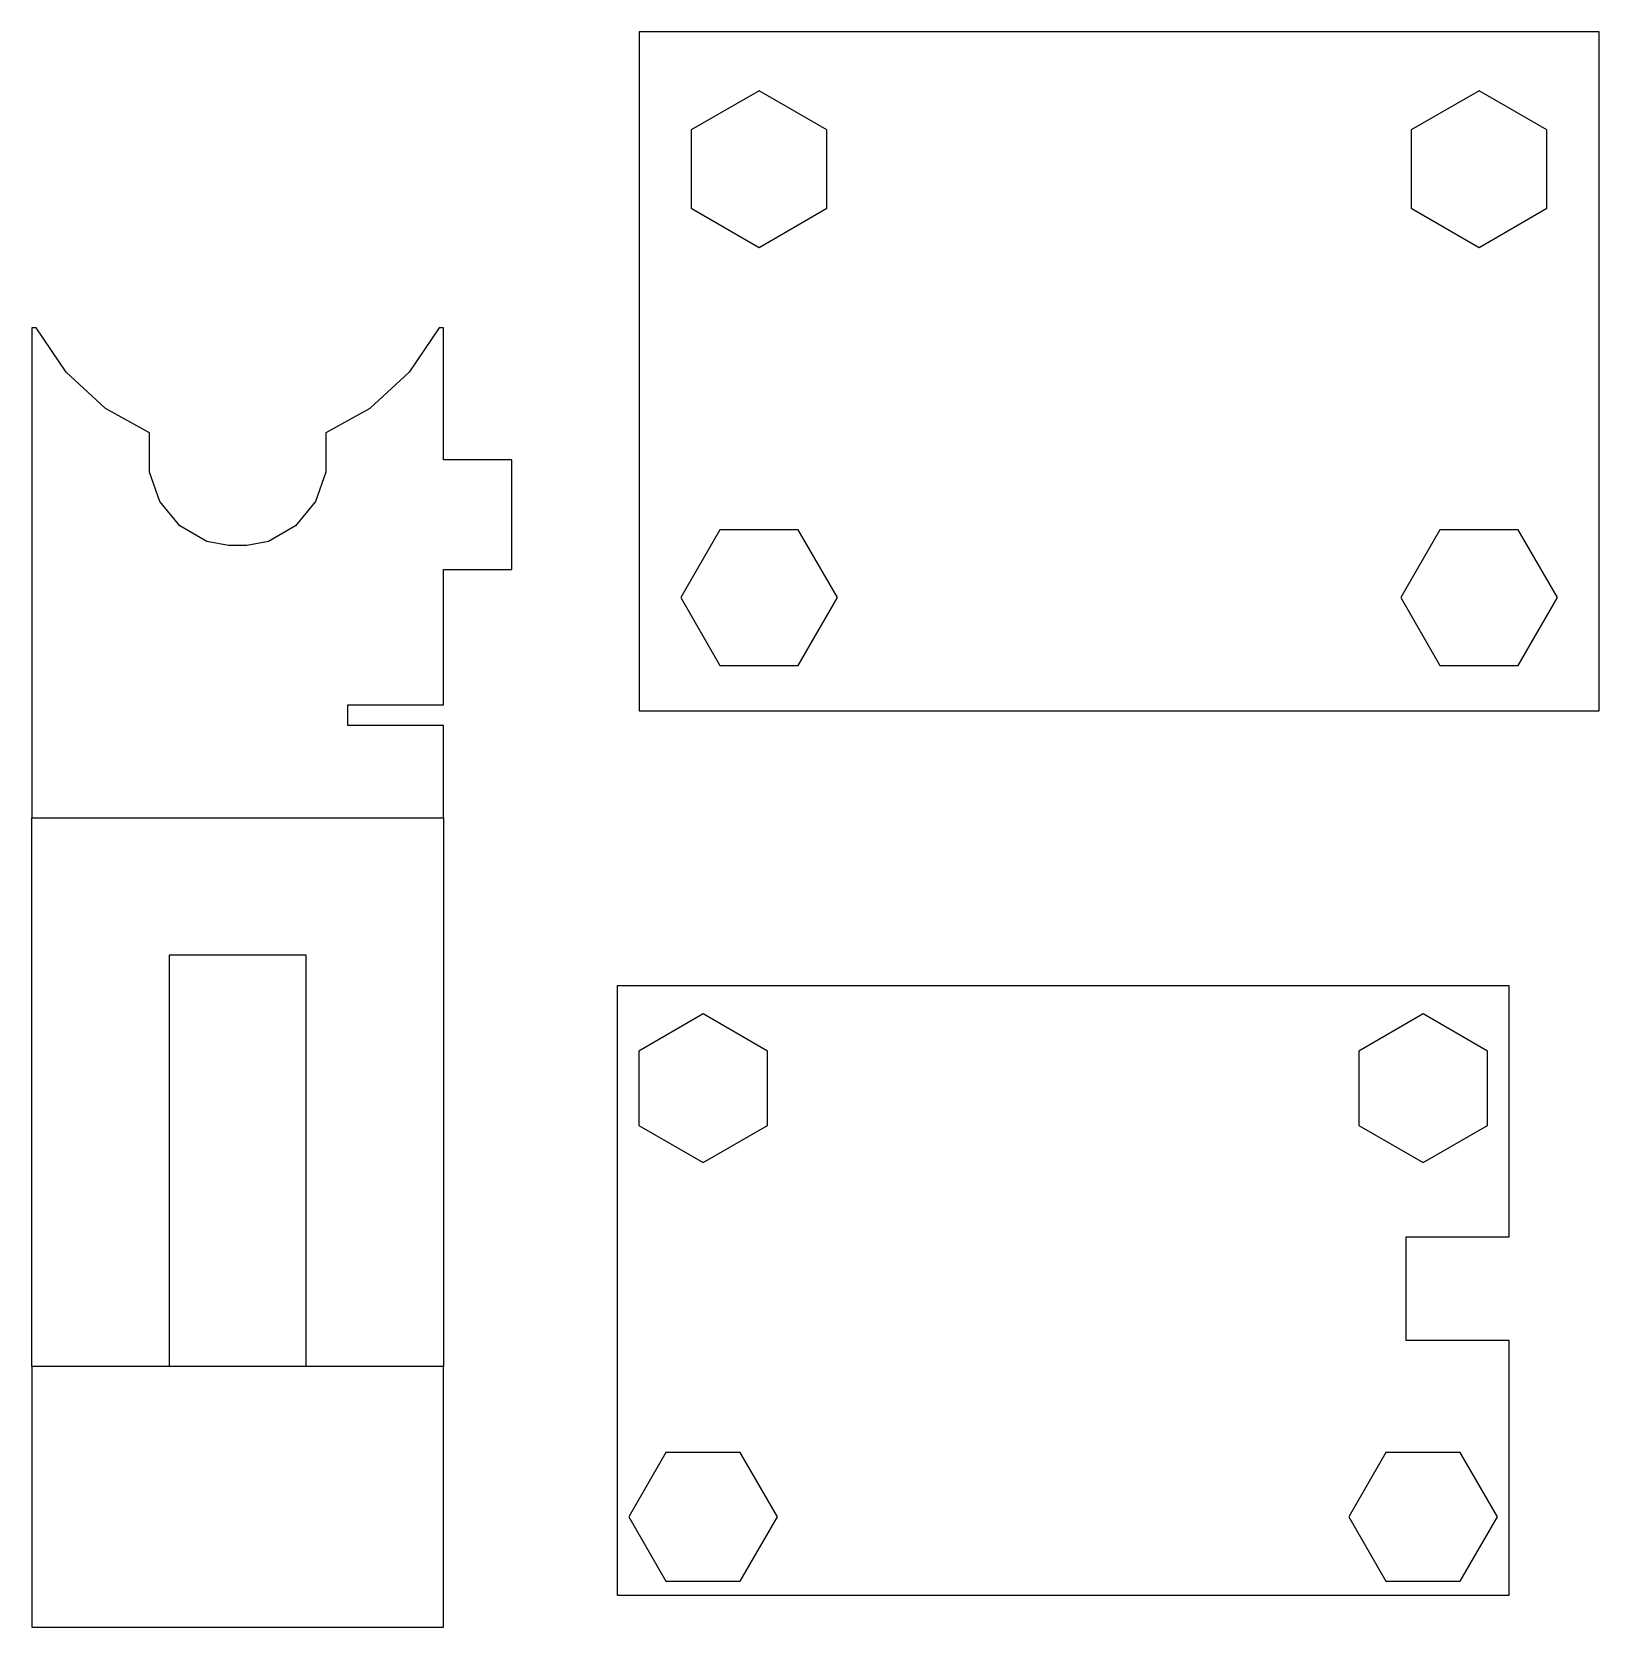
# Model space of a CAD drawing. Extents: x 110.1 to 155.8, y -99.8 to -53.3.
import ezdxf

# ---------------------------------------------------------------- set-up
doc = ezdxf.new("R2010")
doc.units = 0
doc.layers.add('CUT-INNER', color=30, linetype='CONTINUOUS')
doc.layers.add('DEFAULT', color=7, linetype='CONTINUOUS')

msp = doc.modelspace()

# ---------------------------------------------------------------- linework, layer by layer
at = {"layer": 'CUT-INNER'}
for p, q in [((131.307, -55.013), (129.329, -56.155)), ((133.286, -56.155), (131.307, -55.013)), ((152.307, -55.013), (150.329, -56.155)), ((154.286, -56.155), (152.307, -55.013)), ((129.329, -56.155), (129.329, -58.439)), ((133.286, -58.439), (133.286, -56.155)), ((150.329, -56.155), (150.329, -58.439)), ((154.286, -58.439), (154.286, -56.155)), ((129.329, -58.439), (131.307, -59.582)), ((131.307, -59.582), (133.286, -58.439)), ((150.329, -58.439), (152.307, -59.582)), ((152.307, -59.582), (154.286, -58.439)), ((130.165, -67.819), (129.023, -69.797)), ((132.45, -67.819), (130.165, -67.819)), ((133.592, -69.797), (132.45, -67.819)), ((151.165, -67.819), (150.023, -69.797)), ((153.45, -67.819), (151.165, -67.819)), ((154.592, -69.797), (153.45, -67.819)), ((129.023, -69.797), (130.165, -71.776)), ((132.45, -71.776), (133.592, -69.797)), ((150.023, -69.797), (151.165, -71.776)), ((153.45, -71.776), (154.592, -69.797)), ((130.165, -71.776), (132.45, -71.776)), ((151.165, -71.776), (153.45, -71.776))]:
    msp.add_line(p, q, dxfattribs=at)
at = {"layer": 'DEFAULT'}
for p, q in [((127.807, -53.297), (127.807, -73.097)), ((155.807, -53.297), (127.807, -53.297)), ((155.807, -73.097), (155.807, -53.297)), ((110.223, -61.932), (110.098, -61.932)), ((110.098, -61.932), (110.098, -76.222)), ((111.093, -63.226), (110.223, -61.932)), ((121.972, -61.932), (121.102, -63.226)), ((122.098, -61.932), (121.972, -61.932)), ((122.1, -65.774), (122.098, -61.932)), ((112.242, -64.28), (111.093, -63.226)), ((121.102, -63.226), (119.953, -64.28)), ((113.529, -64.992), (112.242, -64.28)), ((119.953, -64.28), (118.666, -64.992)), ((113.529, -66.136), (113.529, -64.992)), ((118.666, -64.992), (118.666, -66.136)), ((124.1, -65.774), (122.1, -65.774)), ((124.098, -68.974), (124.1, -65.774)), ((113.83, -66.997), (113.529, -66.136)), ((118.666, -66.136), (118.365, -66.997)), ((114.41, -67.702), (113.83, -66.997)), ((118.365, -66.997), (117.785, -67.702)), ((115.199, -68.163), (114.41, -67.702)), ((117.785, -67.702), (116.997, -68.163)), ((115.83, -68.276), (115.199, -68.163)), ((116.098, -68.276), (115.83, -68.276)), ((116.365, -68.276), (116.098, -68.276)), ((116.997, -68.163), (116.365, -68.276)), ((122.098, -72.922), (122.098, -68.974)), ((122.098, -68.974), (124.098, -68.974)), ((119.31, -73.522), (119.31, -72.922)), ((119.31, -72.922), (122.098, -72.922)), ((127.807, -73.097), (155.807, -73.097)), ((122.098, -73.522), (119.31, -73.522)), ((122.098, -76.222), (122.098, -73.522)), ((110.098, -76.222), (122.098, -76.222)), ((110.098, -76.222), (122.098, -76.222)), ((110.098, -92.222), (110.098, -76.222)), ((122.098, -76.222), (122.098, -92.222)), ((118.098, -80.222), (114.098, -80.222)), ((114.098, -80.222), (114.098, -92.222)), ((118.098, -92.222), (118.098, -80.222)), ((127.175, -98.905), (127.175, -81.105)), ((127.175, -81.105), (153.175, -81.105)), ((153.175, -81.105), (153.175, -88.454)), ((129.675, -81.936), (127.797, -83.021)), ((131.554, -83.021), (129.675, -81.936)), ((150.675, -81.936), (148.797, -83.021)), ((152.554, -83.021), (150.675, -81.936)), ((127.797, -83.021), (127.797, -85.19)), ((131.554, -85.19), (131.554, -83.021)), ((148.797, -83.021), (148.797, -85.19)), ((152.554, -85.19), (152.554, -83.021)), ((127.797, -85.19), (129.675, -86.275)), ((129.675, -86.275), (131.554, -85.19)), ((148.797, -85.19), (150.675, -86.275)), ((150.675, -86.275), (152.554, -85.19)), ((153.175, -88.454), (150.175, -88.454)), ((150.175, -88.454), (150.175, -91.454)), ((150.175, -91.454), (153.175, -91.454)), ((153.175, -91.454), (153.175, -98.905)), ((122.098, -92.222), (110.098, -92.222)), ((110.098, -92.222), (110.098, -99.822)), ((114.098, -92.222), (110.098, -92.222)), ((122.098, -92.222), (118.098, -92.222)), ((122.098, -99.822), (122.098, -92.222)), ((128.591, -94.727), (127.506, -96.605)), ((130.76, -94.727), (128.591, -94.727)), ((131.845, -96.605), (130.76, -94.727)), ((149.591, -94.727), (148.506, -96.605)), ((151.76, -94.727), (149.591, -94.727)), ((152.845, -96.605), (151.76, -94.727)), ((127.506, -96.605), (128.591, -98.484)), ((130.76, -98.484), (131.845, -96.605)), ((148.506, -96.605), (149.591, -98.484)), ((151.76, -98.484), (152.845, -96.605)), ((128.591, -98.484), (130.76, -98.484)), ((149.591, -98.484), (151.76, -98.484)), ((153.175, -98.905), (127.175, -98.905)), ((110.098, -99.822), (122.098, -99.822))]:
    msp.add_line(p, q, dxfattribs=at)

doc.saveas('drawing.dxf')
